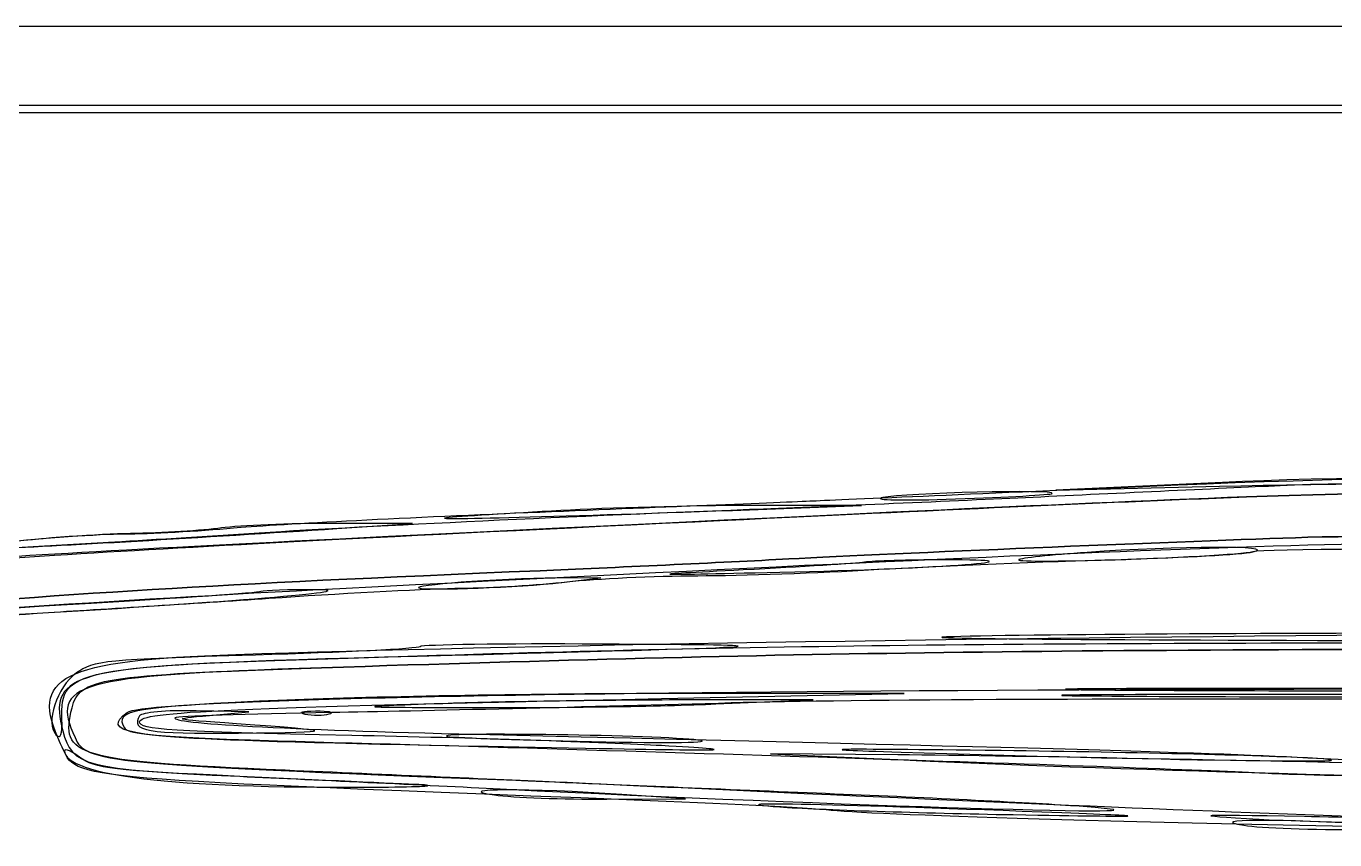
# Model space of a CAD drawing. Extents: x -50 to 355, y 0 to 300.
# Drawn here: x 138.1 to 202.8, y 154.3 to 194.5 of the extents above; entities that cross this region are included whole.
import ezdxf

# ---------------------------------------------------------------- set-up
doc = ezdxf.new("R2010")
doc.units = 0
doc.layers.get('0').update_dxf_attribs({"linetype": 'CONTINUOUS'})

msp = doc.modelspace()

# ---------------------------------------------------------------- linework, layer by layer
at = {"color": 7}
for points in [[(-49.881237, 194.536815), (311.045141, 194.536815), (311.045141, 190.617575), (-49.881237, 190.617575), (-49.881237, 194.536815), (322.802845, 194.536815), (322.802845, 84.798113), (-49.881237, 84.798113)], [(2.137767, 190.26129), (286.817105, 190.26129), (286.817105, 95.130645), (2.137767, 95.130645)]]:
    msp.add_lwpolyline(points, close=True, dxfattribs=at)
for points in [[(197.268172, 171.984706), (189.018172, 171.594706), (197.118173, 171.791956)], [(173.868172, 170.630206), (179.418172, 170.834956), (174.468172, 170.844706)], [(153.468173, 169.700956), (157.218173, 169.952956), (153.318173, 169.955956)], [(164.568173, 167.033206), (166.518172, 167.261956), (164.268172, 167.247706)], [(169.518173, 161.295706), (181.518173, 161.545456), (170.118173, 161.544706)], [(172.218172, 161.030206), (177.018172, 161.235706), (170.268172, 161.225956)], [(147.168172, 160.460956), (149.118172, 160.640206), (146.511172, 160.691956)], [(181.218173, 158.512456), (174.918173, 158.565706), (180.018173, 158.330206)], [(166.818173, 156.323956), (170.718172, 156.344206), (167.568173, 156.557206)]]:
    msp.add_lwpolyline(points, dxfattribs=at)
for points in [[(193.668172, 171.800206), (208.404922, 172.450456), (226.434172, 172.601956), (231.018172, 172.112956)], [(233.418172, 171.881206), (232.067423, 172.386706), (207.286673, 172.457206), (197.268172, 171.984706)], [(233.718173, 171.587206), (229.527173, 171.993706), (207.230423, 172.144456), (200.118173, 171.815206)], [(177.018172, 171.072706), (178.503173, 171.133456), (185.995673, 171.461206), (193.668172, 171.800206)], [(188.843422, 171.434206), (189.081922, 171.643456), (181.511422, 171.463456), (180.468172, 171.234706)], [(200.118173, 171.815206), (197.148173, 171.677206), (191.478173, 171.411706), (187.518172, 171.224956)], [(197.118173, 171.791956), (208.092922, 172.058956), (228.630922, 172.045456), (231.768172, 171.769456)], [(235.968172, 170.995456), (233.986672, 171.498706), (208.795672, 171.681706), (198.452422, 171.267706)], [(198.452423, 171.267706), (208.795673, 171.681706), (233.986673, 171.498706), (235.968173, 170.995456)], [(198.452422, 171.267706), (188.313922, 170.861956), (179.315422, 170.444956), (156.018172, 169.301206)], [(162.918172, 170.494456), (169.188173, 170.750956), (175.533172, 171.011206), (177.018172, 171.072706)], [(174.468172, 170.844706), (171.745673, 170.850706), (167.493172, 170.746456), (165.018172, 170.613706)], [(171.168173, 170.039206), (184.556423, 170.682706), (190.265423, 170.939956), (198.452423, 171.267706)], [(187.518172, 171.224956), (183.558173, 171.038956), (177.415672, 170.773456), (173.868173, 170.636206)], [(180.468172, 171.234706), (179.890672, 171.107956), (181.510672, 171.076456), (184.068173, 171.164206)], [(184.068173, 171.164206), (186.625673, 171.251956), (188.774423, 171.373456), (188.843422, 171.434206)], [(148.368172, 169.735456), (150.100672, 169.896706), (156.648172, 170.237956), (162.918172, 170.494456)], [(173.868173, 170.636206), (164.181173, 170.261206), (154.489672, 169.793956), (149.118173, 169.443706)], [(159.018172, 170.243956), (157.396672, 170.105206), (164.937172, 170.301706), (173.868172, 170.630206)], [(165.018172, 170.613706), (162.543172, 170.480956), (159.843172, 170.314456), (159.018172, 170.243956)], [(136.368173, 168.707956), (139.327673, 168.821206), (146.984422, 169.265956), (153.468173, 169.700956)], [(139.518172, 168.382456), (146.339423, 168.813706), (153.691673, 169.198456), (171.168173, 170.039206)], [(142.968172, 169.436956), (144.205672, 169.440706), (146.635672, 169.574206), (148.368172, 169.735456)], [(147.768172, 169.730956), (146.860672, 169.605706), (144.835672, 169.480456), (143.268172, 169.453456)], [(153.318173, 169.955956), (151.173173, 169.957456), (148.675673, 169.856956), (147.768172, 169.730956)], [(141.918173, 168.997456), (135.582922, 168.647206), (130.048673, 168.224956), (128.418173, 167.966956)], [(156.018172, 169.301206), (142.812172, 168.653206), (136.677172, 168.301456), (132.468172, 167.951206)], [(136.668172, 168.993706), (138.895672, 169.234456), (141.730672, 169.433956), (142.968172, 169.436956)], [(143.268172, 169.453456), (141.700672, 169.426456), (138.865673, 169.223206), (136.968172, 169.001206)], [(149.118173, 169.443706), (146.478172, 169.271206), (143.238173, 169.070206), (141.918173, 168.997456)], [(153.618173, 166.740706), (194.487173, 168.832456), (206.245673, 169.237456), (220.818173, 169.053706)], [(175.818173, 168.197956), (181.112422, 168.475456), (194.502173, 169.037956), (200.868173, 169.249456)], [(200.868173, 169.249456), (194.502173, 169.037956), (181.112422, 168.475456), (175.818173, 168.197956)], [(200.868173, 169.249456), (206.931173, 169.451206), (229.915673, 169.377706), (232.818173, 169.146706)], [(232.818173, 169.146706), (229.915673, 169.377706), (206.931173, 169.451206), (200.868173, 169.249456)], [(128.418173, 167.966956), (126.096173, 167.599456), (128.611672, 167.693956), (139.518172, 168.382456)], [(187.188173, 168.163456), (186.967673, 167.942956), (197.667173, 168.296206), (198.768173, 168.545206)], [(190.566923, 168.524206), (188.778923, 168.395956), (187.257923, 168.233956), (187.188173, 168.163456)], [(198.768173, 168.545206), (200.145173, 168.857206), (195.036173, 168.844456), (190.566923, 168.524206)], [(198.768172, 168.551206), (198.190673, 168.416206), (194.815673, 168.224956), (191.268172, 168.124456)], [(233.418172, 168.418456), (230.472922, 168.699706), (199.908172, 168.816706), (198.768172, 168.551206)], [(127.818172, 165.446206), (140.835172, 166.550956), (146.955922, 166.923706), (163.518172, 167.618956)], [(163.518172, 167.618956), (146.955922, 166.923706), (140.835172, 166.550956), (127.818172, 165.446206)], [(163.518172, 167.618956), (166.983173, 167.764456), (172.518172, 168.024706), (175.818173, 168.197956)], [(175.818173, 168.197956), (172.518172, 168.024706), (166.983173, 167.764456), (163.518172, 167.618956)], [(173.568172, 167.655706), (168.447172, 167.392456), (168.492172, 167.390206), (175.368172, 167.544706)], [(180.018172, 167.654956), (177.378173, 167.495956), (173.463172, 167.360206), (171.318173, 167.352706)], [(179.568172, 168.039706), (179.155672, 167.976706), (176.455672, 167.804206), (173.568172, 167.655706)], [(175.368172, 167.544706), (183.359422, 167.724706), (189.132922, 168.160456), (183.468172, 168.155956)], [(183.468172, 168.155956), (181.735672, 168.155206), (179.980672, 168.102706), (179.568172, 168.039706)], [(191.268172, 168.124456), (187.720672, 168.024706), (182.658172, 167.813206), (180.018172, 167.654956)], [(159.618173, 167.043706), (158.298173, 166.939456), (157.353172, 166.815706), (157.518172, 166.768456)], [(157.518172, 166.768456), (158.027423, 166.624456), (162.511672, 166.793206), (164.568173, 167.033206)], [(164.268172, 167.247706), (163.030672, 167.240206), (160.938173, 167.147956), (159.618173, 167.043706)], [(164.868173, 167.052706), (163.465672, 166.895206), (161.103172, 166.751956), (159.618173, 166.735456)], [(171.318173, 167.352706), (169.173172, 167.345206), (166.270672, 167.210206), (164.868173, 167.052706)], [(122.568172, 164.644456), (131.934172, 165.464206), (142.126672, 166.152706), (153.618173, 166.740706)], [(139.218173, 165.544456), (148.728923, 166.110706), (155.106173, 166.658956), (152.418173, 166.678456)], [(149.718173, 166.582456), (149.553173, 166.519456), (145.773173, 166.257706), (141.318173, 165.999706)], [(152.418173, 166.678456), (151.098173, 166.688206), (149.883173, 166.644706), (149.718173, 166.582456)], [(159.618173, 166.735456), (158.133173, 166.718956), (154.150672, 166.514206), (150.768172, 166.281706)], [(141.318173, 165.999706), (128.739923, 165.272206), (117.357173, 164.285956), (124.068173, 164.504206)], [(150.768172, 166.281706), (147.385672, 166.049206), (142.188173, 165.715456), (139.218172, 165.539956)], [(130.818173, 164.924206), (132.468173, 165.088456), (136.248173, 165.367456), (139.218173, 165.544456)], [(139.218172, 165.539956), (136.248173, 165.364456), (132.468172, 165.089206), (130.818173, 164.927956)], [(148.482922, 163.478206), (175.131172, 164.387206), (243.556672, 164.929456), (251.118173, 164.291206)], [(248.118173, 164.360206), (243.524423, 164.613706), (189.730672, 164.599456), (183.618173, 164.343706)], [(157.585673, 163.860706), (157.485173, 163.760206), (153.825922, 163.573456), (149.454173, 163.444456)], [(216.918173, 164.048206), (181.674173, 164.035456), (173.319923, 163.924456), (150.400673, 163.160956)], [(221.307172, 163.737706), (188.490922, 163.754206), (176.115172, 163.588456), (152.718172, 162.818206)], [(152.718173, 162.818206), (176.115173, 163.588456), (188.490923, 163.754206), (221.307173, 163.737706)], [(166.493423, 163.988206), (161.694172, 164.018956), (157.686172, 163.961206), (157.585672, 163.860706)], [(159.168173, 163.440706), (176.315423, 163.889956), (176.755673, 163.922956), (166.493423, 163.988206)], [(183.618173, 164.343706), (181.308173, 164.246956), (195.753173, 164.162956), (215.718173, 164.156206)], [(139.812172, 159.062956), (138.234922, 162.388456), (139.792672, 163.181956), (148.482922, 163.478206)], [(150.400673, 163.160956), (140.402423, 162.827956), (139.189673, 162.426706), (139.920173, 159.695956)], [(139.879673, 160.269706), (139.806173, 162.869206), (140.265173, 162.944956), (159.168173, 163.440706)], [(149.454173, 163.444456), (141.999172, 163.226206), (141.449423, 163.171456), (140.598173, 162.565456)], [(140.598173, 162.565456), (139.624673, 161.871706), (139.035923, 160.055956), (139.601423, 159.490456)], [(152.718172, 162.818206), (140.486422, 162.415456), (139.290922, 162.076456), (140.526172, 159.365206)], [(140.376922, 160.835956), (140.744422, 162.301456), (141.702922, 162.455206), (152.718173, 162.818206)], [(143.106922, 160.614706), (144.344422, 161.542456), (188.262172, 161.996956), (244.893172, 161.667706)], [(202.368173, 161.801956), (190.900673, 161.801956), (186.209423, 161.764456), (191.943173, 161.718706)], [(212.793173, 161.718706), (218.526923, 161.764456), (213.835673, 161.801956), (202.368173, 161.801956)], [(151.007423, 161.218456), (143.367923, 160.896706), (142.418423, 160.733956), (142.968923, 159.841456)], [(143.718173, 160.143706), (143.718173, 160.655206), (148.074173, 160.850206), (169.518173, 161.295706)], [(170.118173, 161.544706), (163.848173, 161.543956), (155.247923, 161.396956), (151.007423, 161.218456)], [(170.268172, 161.225956), (166.555672, 161.220706), (161.358172, 161.138956), (158.718172, 161.043706)], [(255.168173, 160.801456), (228.573923, 161.279206), (185.153423, 161.425456), (172.968173, 161.078206)], [(202.368172, 161.501956), (190.735672, 161.501956), (185.976922, 161.464456), (191.793172, 161.418706)], [(191.793172, 161.418706), (197.609422, 161.372956), (207.126922, 161.372956), (212.943173, 161.418706)], [(191.943173, 161.718706), (197.676922, 161.672956), (207.059422, 161.672956), (212.793173, 161.718706)], [(212.943173, 161.418706), (218.759422, 161.464456), (214.000673, 161.501956), (202.368172, 161.501956)], [(150.918173, 157.751206), (140.506672, 158.201956), (139.770173, 158.417956), (140.376922, 160.835956)], [(150.531922, 159.192706), (143.053672, 159.398956), (141.805672, 159.638206), (143.106922, 160.614706)], [(146.511172, 160.691956), (145.037422, 160.721206), (143.823172, 160.613206), (143.718172, 160.443706)], [(153.205673, 160.600456), (149.019173, 160.528456), (145.539923, 160.415206), (145.474673, 160.349956)], [(152.418172, 160.667956), (151.758172, 160.664956), (151.523422, 160.603456), (151.896922, 160.531456)], [(151.896922, 160.531456), (152.269672, 160.459456), (152.809672, 160.462456), (153.096922, 160.537456)], [(153.096922, 160.537456), (153.383422, 160.612456), (153.078172, 160.671706), (152.418172, 160.667956)], [(172.968173, 161.078206), (166.285673, 160.887706), (157.392923, 160.673206), (153.205673, 160.600456)], [(158.718172, 161.043706), (153.929422, 160.871206), (153.933922, 160.870456), (160.668172, 160.847956)], [(160.668172, 160.847956), (164.380672, 160.835206), (169.578172, 160.916956), (172.218172, 161.030206)], [(139.601423, 159.490456), (139.813672, 159.278206), (139.900672, 159.523456), (139.879673, 160.269706)], [(142.968923, 159.841456), (143.265923, 159.360706), (147.317423, 159.182956), (165.768173, 158.843206)], [(143.718172, 160.443706), (143.253172, 159.691456), (144.089422, 159.545206), (148.611172, 159.588706)], [(154.218173, 159.472456), (145.182923, 159.662956), (143.718173, 159.756706), (143.718173, 160.143706)], [(145.474673, 160.349956), (145.197173, 160.072456), (150.980423, 159.754456), (160.368173, 159.530956)], [(148.518172, 160.048456), (145.230172, 160.280956), (145.224922, 160.282456), (147.168172, 160.460956)], [(148.611172, 159.588706), (153.654172, 159.636706), (153.643672, 159.686206), (148.518172, 160.048456)], [(139.920173, 159.695956), (140.387423, 157.949206), (140.947673, 157.805956), (148.668173, 157.451956)], [(140.526172, 159.365206), (141.087922, 158.133706), (141.795172, 158.065456), (162.318173, 157.257706)], [(199.518172, 157.589956), (195.714172, 157.814956), (169.912672, 158.658706), (150.531922, 159.192706)], [(169.518173, 158.968456), (166.878173, 159.124456), (159.993173, 159.350956), (154.218173, 159.472456)], [(171.318172, 159.247456), (169.522672, 159.477706), (158.655922, 159.641956), (158.892922, 159.434206)], [(158.892922, 159.434206), (158.961922, 159.374206), (162.190672, 159.255706), (166.068172, 159.170206)], [(160.368173, 159.530956), (189.386423, 158.839456), (196.715423, 158.631706), (201.967673, 158.351206)], [(166.068172, 159.170206), (169.945672, 159.085456), (172.308172, 159.119956), (171.318172, 159.247456)], [(168.168172, 156.276706), (139.075672, 157.423456), (140.664922, 157.267456), (139.812172, 159.062956)], [(140.755672, 158.395456), (140.202172, 158.794456), (139.941922, 158.869456), (140.028172, 158.605456)], [(140.028172, 158.605456), (140.418172, 157.410706), (146.021422, 156.821956), (156.018172, 156.923206)], [(165.768173, 158.843206), (173.184923, 158.706706), (173.682173, 158.723206), (169.518173, 158.968456)], [(186.318173, 158.720956), (177.741172, 158.828956), (176.328922, 158.807956), (181.368172, 158.647456)], [(181.368173, 158.647456), (193.496422, 158.261956), (205.842922, 158.072206), (201.918172, 158.331706)], [(201.918172, 158.331706), (199.938173, 158.462206), (192.918172, 158.637706), (186.318173, 158.720956)], [(148.668172, 157.448956), (142.314172, 157.742206), (141.532672, 157.835206), (140.755672, 158.395456)], [(180.018173, 158.330206), (192.738923, 157.740706), (206.071673, 157.377706), (223.968173, 157.132456)], [(241.968173, 157.137706), (235.140923, 157.456456), (192.823673, 158.414206), (181.218173, 158.512456)], [(201.967673, 158.351206), (205.129673, 158.181706), (213.367673, 158.043706), (220.274423, 158.043706)], [(157.518172, 157.040956), (156.528172, 157.086706), (152.545672, 157.270456), (148.668172, 157.448956)], [(148.668173, 157.451956), (152.545673, 157.274206), (158.485673, 156.988456), (161.868173, 156.817456)], [(164.868173, 157.138456), (161.980673, 157.268206), (155.703172, 157.543456), (150.918173, 157.751206)], [(162.318173, 157.257706), (163.638172, 157.205956), (167.620672, 157.027456), (171.168172, 156.861706)], [(223.068172, 157.131706), (211.765672, 157.286206), (201.168172, 157.493206), (199.518172, 157.589956)], [(156.018172, 156.923206), (157.833172, 156.941956), (158.508172, 156.994456), (157.518172, 157.040956)], [(167.568173, 156.557206), (163.018672, 156.864706), (158.975422, 156.848206), (161.268172, 156.530956)], [(161.868173, 156.817456), (177.805673, 156.010456), (197.580923, 155.414206), (190.368173, 155.957206)], [(178.518172, 156.560206), (173.898172, 156.748456), (167.755673, 157.008706), (164.868173, 157.138456)], [(171.168172, 156.861706), (201.065423, 155.463706), (214.210672, 155.034706), (227.868173, 155.013706)], [(161.268172, 156.530956), (162.175673, 156.405706), (164.673172, 156.312706), (166.818173, 156.323956)], [(177.918172, 155.770456), (176.763172, 155.882956), (172.375673, 156.110206), (168.168172, 156.276706)], [(189.318173, 155.644456), (178.647173, 156.062206), (171.548423, 156.212956), (175.368173, 155.940706)], [(190.368173, 155.957206), (188.470673, 156.100456), (183.138172, 156.371956), (178.518172, 156.560206)], [(175.368173, 155.940706), (177.265672, 155.804956), (182.463172, 155.633206), (186.918173, 155.557456)], [(214.518172, 154.746706), (193.374923, 155.147206), (180.669173, 155.502706), (177.918172, 155.770456)], [(186.918173, 155.557456), (193.798673, 155.441206), (194.160172, 155.454706), (189.318173, 155.644456)], [(201.318173, 155.458456), (195.743423, 155.561206), (195.483923, 155.546206), (199.068173, 155.331706)], [(205.068173, 155.056456), (200.052923, 155.359456), (196.296173, 155.345206), (198.318173, 155.030206)], [(199.068173, 155.331706), (201.295673, 155.198206), (211.420673, 154.950706), (221.568173, 154.781956)], [(227.143673, 155.091706), (216.404423, 155.229706), (204.783173, 155.394706), (201.318173, 155.458456)], [(198.318173, 155.030206), (199.143173, 154.901206), (201.775673, 154.807456), (204.168173, 154.821706)]]:
    msp.add_open_spline(points, degree=3, dxfattribs=at)

doc.saveas('drawing.dxf')
